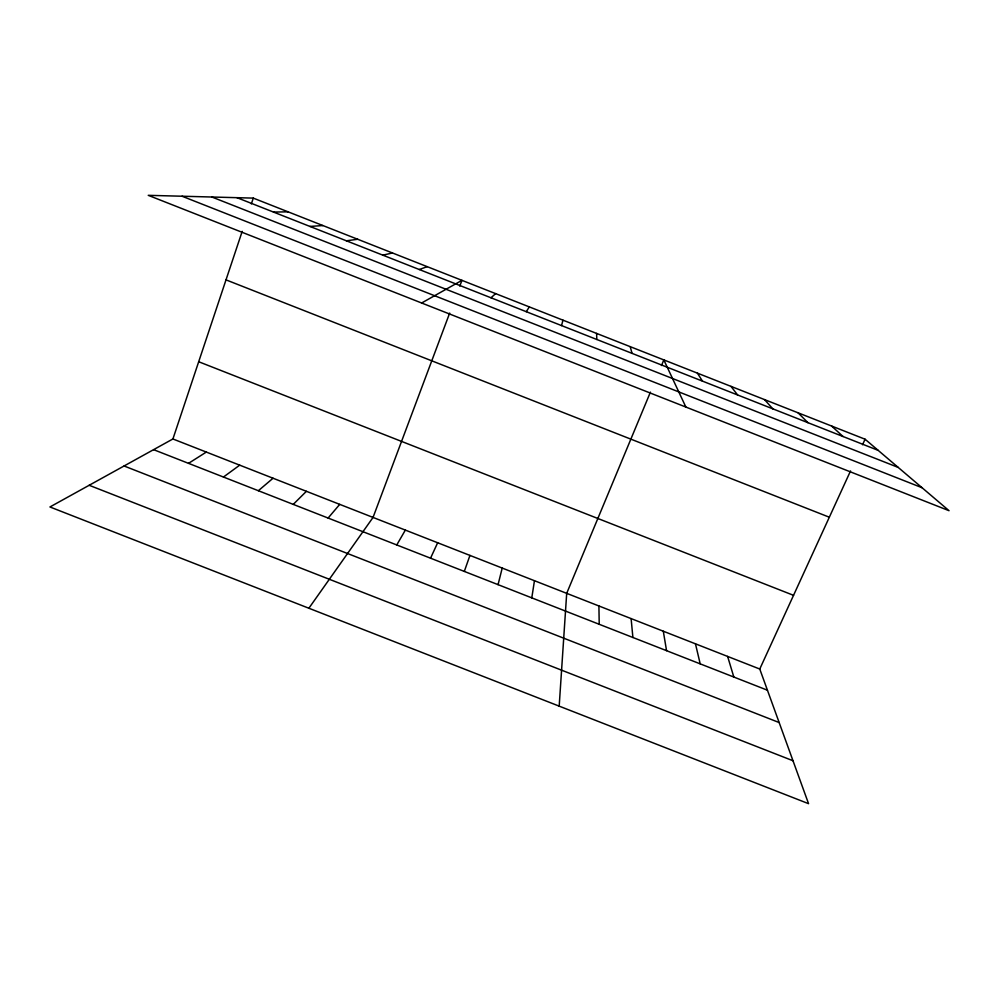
<?xml version="1.0" encoding="UTF-8"?>
<svg xmlns="http://www.w3.org/2000/svg" width="999" height="999" viewBox="0 0 999 999"><rect width="100%" height="100%" fill="white"/><g stroke="black" fill="none" stroke-linecap="round" stroke-linejoin="round"><path stroke-width="1.5" d="M559.19 706.143L566.695 593.344L650.424 392.132M531.793 597.864L534.453 580.706M498.064 584.64L502.21 568.069M561.55 325.587L562.961 320.155M850.536 470.941L759.764 669.03L808.553 803.671L49.95 506.968L172.914 438.973L242.195 231.356M251.361 203.908L253.284 198.114L865.084 439.223L949.05 510.701L148.239 195.329L253.284 198.114M464.31 571.416L469.942 555.419M449.675 313.074L373.039 517.432L308.878 608.229M459.802 286.051L461.95 280.344L421.628 302.997M661.488 365.522L663.823 359.915L685.876 407.068M862.549 444.755L865.084 439.223M430.544 558.191L437.662 542.757M396.765 544.942L405.357 530.094M526.286 311.688L529.308 306.893M328.109 518.044L339.735 504.37M293.244 504.383L306.406 491.308M490.984 297.777L495.641 293.619M258.366 490.709L273.052 478.234M223.464 477.035L239.698 465.159M188.536 463.349L206.318 452.072M419.28 269.518L427.222 266.658M382.854 255.17L392.47 252.959M346.416 240.809L357.704 239.261M309.952 226.436L322.914 225.549M273.464 212.063L288.112 211.838M172.914 438.973L759.764 669.03M153.596 449.662L767.432 690.209M124.076 465.984L779.158 722.552M89.173 485.277L793.006 760.751M236.963 197.677L878.146 450.349M211.875 197.015L898.213 467.42M182.043 196.229L922.052 487.724M226.011 279.87L829.332 517.22M198.689 361.738L793.543 595.329M831.58 426.024L843.044 436.513M798.064 412.812L807.929 422.677M764.535 399.6L772.789 408.828M730.981 386.376L737.624 394.98M697.414 373.151L702.447 381.118M727.622 656.43L733.828 677.035M630.219 346.665L632.042 353.371M695.466 643.831L700.199 663.86M663.299 631.218L666.558 650.674M631.118 618.593L632.891 637.474M596.603 333.416L596.803 339.485M598.913 605.968L599.213 624.275"/></g></svg>
